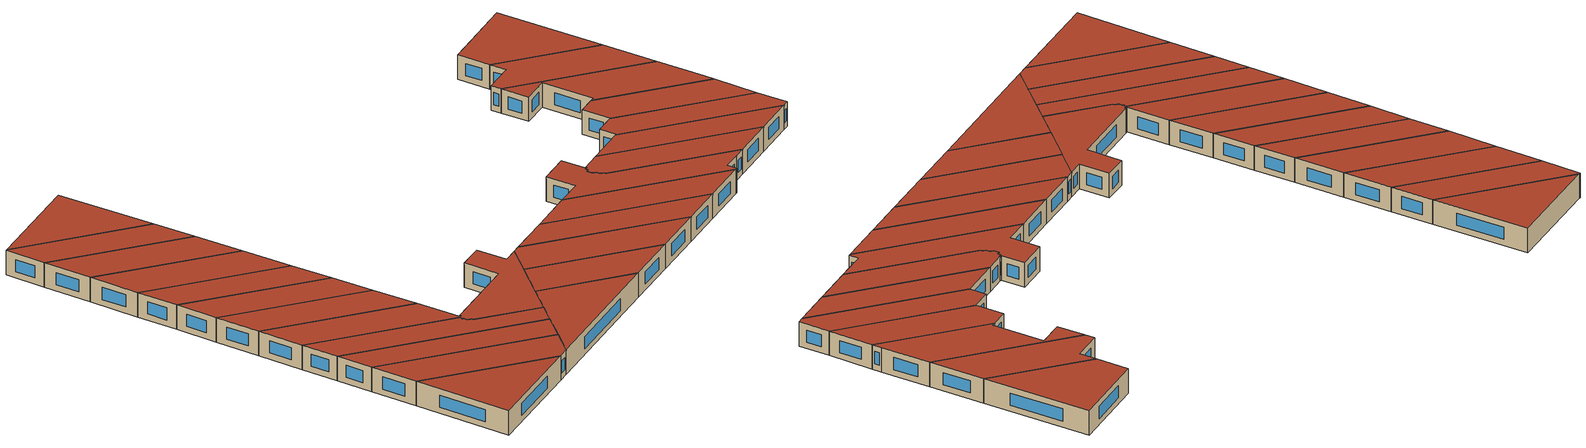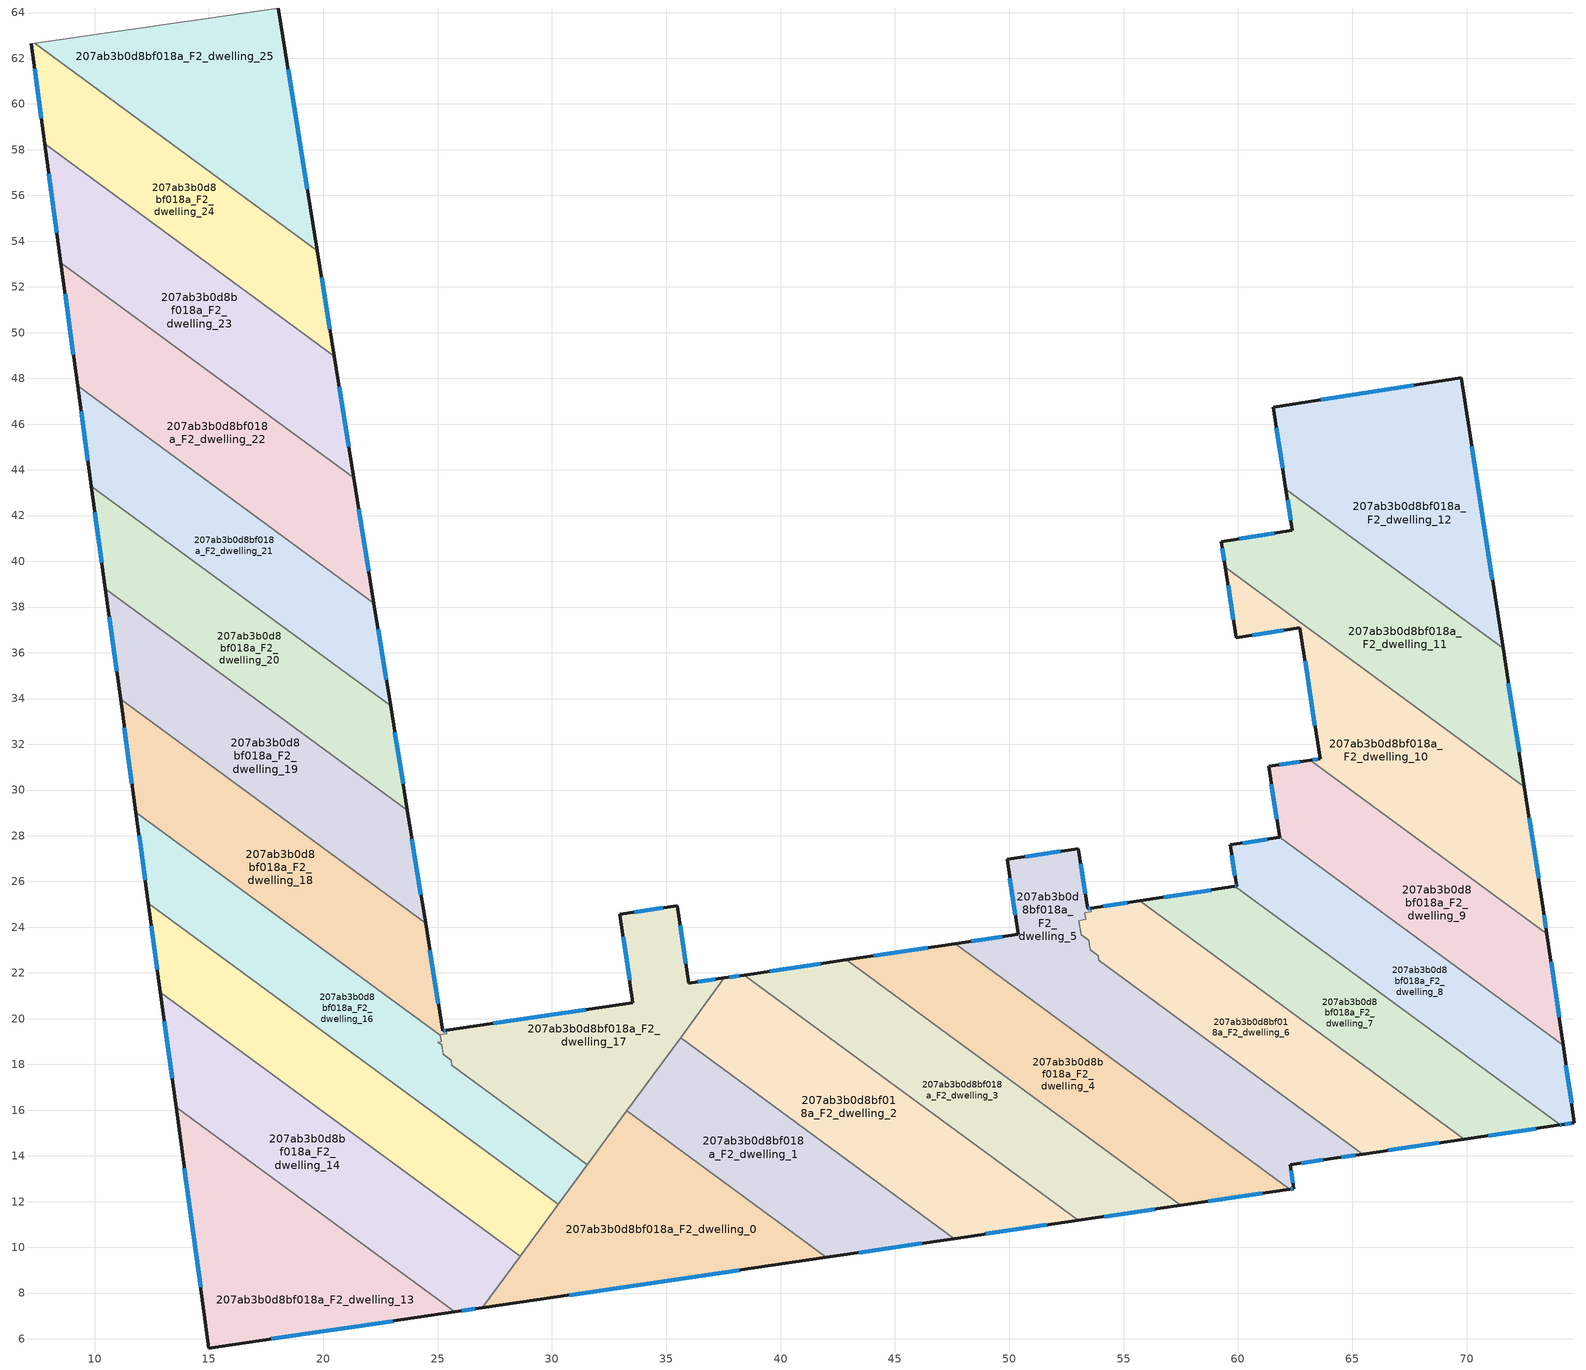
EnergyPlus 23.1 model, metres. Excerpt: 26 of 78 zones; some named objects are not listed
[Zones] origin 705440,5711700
207ab3b0d8bf018a_F2_dwelling_0
 floor to 207ab3b0d8bf018a_F1_dwelling_0 (EU_floor_Construction): 41.99,9.56 26.95,7.35 33.27,15.96 z6
 wall outside (EU_wall_Construction): 26.95,7.35 41.99,9.56 z6:9
 wall to 207ab3b0d8bf018a_F2_dwelling_1 (EU_wall_Construction): 41.99,9.56 33.27,15.96 z6:9
 wall to 207ab3b0d8bf018a_F2_dwelling_17 (EU_wall_Construction): 33.27,15.96 31.55,13.62 z6:9
 wall to 207ab3b0d8bf018a_F2_dwelling_14 (EU_wall_Construction): 28.61,9.62 26.95,7.35 z6:9
 wall to 207ab3b0d8bf018a_F2_dwelling_15 (EU_wall_Construction): 30.28,11.88 28.62,9.62 z6:9
 wall to 207ab3b0d8bf018a_F2_dwelling_16 (EU_wall_Construction): 31.55,13.62 30.28,11.88 z6:9
 window (EU_Window_Construction): 30.76,7.91 38.19,9 z6.76:8.24
 roof outside (EU_roof_Construction): 41.99,9.56 33.27,15.96 26.95,7.35 z9
207ab3b0d8bf018a_F2_dwelling_1
 floor to 207ab3b0d8bf018a_F1_dwelling_1 (EU_floor_Construction): 47.59,10.38 41.99,9.56 33.27,15.96 35.62,19.17 z6
 wall outside (EU_wall_Construction): 41.99,9.56 47.59,10.38 z6:9
 wall to 207ab3b0d8bf018a_F2_dwelling_2 (EU_wall_Construction): 47.59,10.38 35.62,19.17 z6:9
 wall to 207ab3b0d8bf018a_F2_dwelling_17 (EU_wall_Construction): 35.62,19.17 33.27,15.96 z6:9
 window (EU_Window_Construction): 43.41,9.77 46.18,10.18 z6.76:8.24
 roof outside (EU_roof_Construction): 47.59,10.38 35.62,19.17 33.27,15.96 41.99,9.56 z9
207ab3b0d8bf018a_F2_dwelling_10
 floor to 207ab3b0d8bf018a_F1_dwelling_10 (EU_floor_Construction): 72.53,30.14 73.35,24.79 73.51,23.71 63.17,31.3 63.59,31.37 62.71,37.1 59.92,36.66 59.45,39.74 z6
 wall outside (EU_wall_Construction): 59.45,39.74 59.92,36.66 62.71,37.1 63.59,31.37 63.17,31.3 / 73.51,23.71 73.35,24.79 72.53,30.14 z6:9
 wall to 207ab3b0d8bf018a_F2_dwelling_11 (EU_wall_Construction): 72.53,30.14 59.45,39.74 z6:9
 wall to 207ab3b0d8bf018a_F2_dwelling_9 (EU_wall_Construction): 63.17,31.3 73.51,23.71 z6:9
 window (EU_Window_Construction): 60.63,36.77 62.01,36.99 / 59.57,38.96 59.8,37.44 / 73.14,26.14 72.74,28.79 / 73.47,23.99 73.39,24.52 / 63.48,31.35 63.28,31.32 / 62.93,35.65 63.37,32.81 z6.76:8.24
 roof outside (EU_roof_Construction): 73.51,23.71 73.35,24.79 72.53,30.14 59.45,39.74 59.92,36.66 62.71,37.1 63.59,31.37 63.17,31.3 z9
207ab3b0d8bf018a_F2_dwelling_11
 floor to 207ab3b0d8bf018a_F1_dwelling_11 (EU_floor_Construction): 71.59,36.19 72.53,30.14 59.45,39.74 59.27,40.87 62.38,41.35 62.1,43.16 z6
 wall outside (EU_wall_Construction): 62.1,43.16 62.38,41.35 59.27,40.87 59.45,39.74 / 72.53,30.14 71.59,36.19 z6:9
 wall to 207ab3b0d8bf018a_F2_dwelling_12 (EU_wall_Construction): 71.59,36.19 62.1,43.16 z6:9
 window (EU_Window_Construction): 61.59,41.23 60.06,40.99 / 62.17,42.7 62.31,41.81 / 72.29,31.67 71.83,34.66 / 59.32,40.58 59.4,40.03 z6.76:8.24
 roof outside (EU_roof_Construction): 72.53,30.14 71.59,36.19 62.1,43.16 62.38,41.35 59.27,40.87 59.45,39.74 z9
207ab3b0d8bf018a_F2_dwelling_12
 floor to 207ab3b0d8bf018a_F1_dwelling_12 (EU_floor_Construction): 69.77,48.02 71.59,36.19 62.1,43.16 61.54,46.74 z6
 wall outside (EU_wall_Construction): 71.59,36.19 69.77,48.02 61.54,46.74 62.1,43.16 z6:9
 window (EU_Window_Construction): 67.69,47.69 63.62,47.06 / 71.13,39.18 70.23,45.03 / 61.68,45.83 61.96,44.06 z6.76:8.24
 roof outside (EU_roof_Construction): 71.59,36.19 69.77,48.02 61.54,46.74 62.1,43.16 z9
207ab3b0d8bf018a_F2_dwelling_13
 floor to 207ab3b0d8bf018a_F1_dwelling_13 (EU_floor_Construction): 25.76,7.18 15,5.6 13.56,16.13 z6
 wall outside (EU_wall_Construction): 13.56,16.13 15,5.6 25.76,7.18 z6:9
 wall to 207ab3b0d8bf018a_F2_dwelling_14 (EU_wall_Construction): 25.76,7.18 13.56,16.13 z6:9
 window (EU_Window_Construction): 17.72,6 23.04,6.78 / 13.93,13.46 14.64,8.26 z6.76:8.24
 roof outside (EU_roof_Construction): 25.76,7.18 13.56,16.13 15,5.6 z9
207ab3b0d8bf018a_F2_dwelling_14
 floor to 207ab3b0d8bf018a_F1_dwelling_14 (EU_floor_Construction): 28.61,9.62 26.95,7.35 25.76,7.18 13.56,16.13 12.88,21.17 z6
 wall outside (EU_wall_Construction): 25.76,7.18 26.95,7.35 / 12.88,21.17 13.56,16.13 z6:9
 wall to 207ab3b0d8bf018a_F2_dwelling_15 (EU_wall_Construction): 28.61,9.62 12.88,21.17 z6:9
 window (EU_Window_Construction): 26.06,7.22 26.65,7.31 / 13.05,19.89 13.39,17.4 z6.76:8.24
 roof outside (EU_roof_Construction): 26.95,7.35 28.61,9.62 12.88,21.17 13.56,16.13 25.76,7.18 z9
207ab3b0d8bf018a_F2_dwelling_15
 floor to 207ab3b0d8bf018a_F1_dwelling_15 (EU_floor_Construction): 30.28,11.88 28.61,9.62 12.88,21.17 12.35,25.04 z6
 wall outside (EU_wall_Construction): 12.35,25.04 12.88,21.17 z6:9
 wall to 207ab3b0d8bf018a_F2_dwelling_16 (EU_wall_Construction): 30.28,11.88 12.35,25.04 z6:9
 window (EU_Window_Construction): 12.48,24.06 12.74,22.15 z6.76:8.24
 roof outside (EU_roof_Construction): 28.61,9.62 30.28,11.88 12.35,25.04 12.88,21.17 z9
207ab3b0d8bf018a_F2_dwelling_16
 floor to 207ab3b0d8bf018a_F1_dwelling_16 (EU_floor_Construction): 25.11,19.27 25.15,19 25.01,18.98 25.17,18.86 25.2,18.71 25.24,18.43 25.59,18.18 25.62,17.97 31.55,13.62 30.28,11.88 12.35,25.04 11.81,29.03 z6
 wall outside (EU_wall_Construction): 11.81,29.03 12.35,25.04 z6:9
 wall to 207ab3b0d8bf018a_F2_dwelling_18 (EU_wall_Construction): 25.11,19.27 11.81,29.03 z6:9
 wall to 207ab3b0d8bf018a_F2_dwelling_17 (EU_wall_Construction): 31.55,13.62 25.62,17.97 25.59,18.18 25.24,18.43 25.2,18.71 25.17,18.86 25.01,18.98 25.15,19 25.11,19.27 z6:9
 window (EU_Window_Construction): 11.94,28.02 12.21,26.05 z6.76:8.24
 roof outside (EU_roof_Construction): 30.28,11.88 31.55,13.62 25.62,17.97 25.59,18.18 25.24,18.43 25.2,18.71 25.17,18.86 25.01,18.98 25.15,19 25.11,19.27 11.81,29.03 12.35,25.04 z9
207ab3b0d8bf018a_F2_dwelling_17
 floor to 207ab3b0d8bf018a_F1_dwelling_17 (EU_floor_Construction): 35.48,24.94 35.98,21.55 37.54,21.78 31.55,13.62 25.62,17.97 25.59,18.18 25.24,18.43 25.17,18.86 25.01,18.98 25.15,19 25.1,19.29 25.4,19.34 25.38,19.49 33.54,20.69 32.97,24.57 z6
 wall outside (EU_wall_Construction): 37.54,21.78 35.98,21.55 35.48,24.94 32.97,24.57 33.54,20.69 25.38,19.49 z6:9
 wall to 207ab3b0d8bf018a_F2_dwelling_18 (EU_wall_Construction): 25.38,19.49 25.4,19.34 25.1,19.29 25.11,19.27 z6:9
 wall to 207ab3b0d8bf018a_F2_dwelling_2 (EU_wall_Construction): 35.62,19.17 37.54,21.78 z6:9
 window (EU_Window_Construction): 37.15,21.72 36.38,21.61 / 31.48,20.39 27.44,19.79 / 33.12,23.59 33.4,21.67 / 34.84,24.84 33.6,24.66 / 35.85,22.41 35.6,24.08 z6.76:8.24
 roof outside (EU_roof_Construction): 31.55,13.62 37.54,21.78 35.98,21.55 35.48,24.94 32.97,24.57 33.54,20.69 25.38,19.49 25.4,19.34 25.1,19.29 25.15,19 25.01,18.98 25.17,18.86 25.24,18.43 25.59,18.18 25.62,17.97 z9
207ab3b0d8bf018a_F2_dwelling_18
 floor to 207ab3b0d8bf018a_F1_dwelling_18 (EU_floor_Construction): 24.47,24.17 25.23,19.46 25.38,19.49 25.4,19.34 25.1,19.29 25.11,19.27 11.81,29.03 11.13,33.96 z6
 wall outside (EU_wall_Construction): 25.38,19.49 25.23,19.46 24.47,24.17 / 11.13,33.96 11.81,29.03 z6:9
 wall to 207ab3b0d8bf018a_F2_dwelling_19 (EU_wall_Construction): 24.47,24.17 11.13,33.96 z6:9
 window (EU_Window_Construction): 25.04,20.66 24.66,22.98 / 25.34,19.48 25.27,19.47 / 11.3,32.71 11.64,30.28 z6.76:8.24
 roof outside (EU_roof_Construction): 25.4,19.34 25.38,19.49 25.23,19.46 24.47,24.17 11.13,33.96 11.81,29.03 25.11,19.27 25.1,19.29 z9
207ab3b0d8bf018a_F2_dwelling_19
 floor to 207ab3b0d8bf018a_F1_dwelling_19 (EU_floor_Construction): 23.68,29.11 24.47,24.17 11.13,33.96 10.47,38.8 z6
 wall outside (EU_wall_Construction): 24.47,24.17 23.68,29.11 / 10.47,38.8 11.13,33.96 z6:9
 wall to 207ab3b0d8bf018a_F2_dwelling_20 (EU_wall_Construction): 23.68,29.11 10.47,38.8 z6:9
 window (EU_Window_Construction): 24.27,25.42 23.88,27.86 / 10.64,37.57 10.97,35.18 z6.76:8.24
 roof outside (EU_roof_Construction): 24.47,24.17 23.68,29.11 10.47,38.8 11.13,33.96 z9
207ab3b0d8bf018a_F2_dwelling_2
 floor to 207ab3b0d8bf018a_F1_dwelling_2 (EU_floor_Construction): 53.02,11.18 47.59,10.38 35.62,19.17 37.54,21.78 38.4,21.91 z6
 wall outside (EU_wall_Construction): 38.4,21.91 37.54,21.78 / 47.59,10.38 53.02,11.18 z6:9
 wall to 207ab3b0d8bf018a_F2_dwelling_3 (EU_wall_Construction): 53.02,11.18 38.4,21.91 z6:9
 window (EU_Window_Construction): 38.18,21.88 37.76,21.81 / 48.96,10.59 51.65,10.98 z6.76:8.24
 roof outside (EU_roof_Construction): 53.02,11.18 38.4,21.91 37.54,21.78 35.62,19.17 47.59,10.38 z9
207ab3b0d8bf018a_F2_dwelling_20
 floor to 207ab3b0d8bf018a_F1_dwelling_20 (EU_floor_Construction): 22.94,33.68 23.68,29.11 10.47,38.8 9.86,43.28 z6
 wall outside (EU_wall_Construction): 9.86,43.28 10.47,38.8 / 23.68,29.11 22.94,33.68 z6:9
 wall to 207ab3b0d8bf018a_F2_dwelling_21 (EU_wall_Construction): 22.94,33.68 9.86,43.28 z6:9
 window (EU_Window_Construction): 10.02,42.15 10.32,39.93 / 23.49,30.27 23.13,32.52 z6.76:8.24
 roof outside (EU_roof_Construction): 23.68,29.11 22.94,33.68 9.86,43.28 10.47,38.8 z9
207ab3b0d8bf018a_F2_dwelling_21
 floor to 207ab3b0d8bf018a_F1_dwelling_21 (EU_floor_Construction): 22.22,38.17 22.94,33.68 9.86,43.28 9.26,47.68 z6
 wall outside (EU_wall_Construction): 22.94,33.68 22.22,38.17 / 9.26,47.68 9.86,43.28 z6:9
 wall to 207ab3b0d8bf018a_F2_dwelling_22 (EU_wall_Construction): 22.22,38.17 9.26,47.68 z6:9
 window (EU_Window_Construction): 22.76,34.82 22.4,37.04 / 9.41,46.57 9.71,44.39 z6.76:8.24
 roof outside (EU_roof_Construction): 22.94,33.68 22.22,38.17 9.26,47.68 9.86,43.28 z9
207ab3b0d8bf018a_F2_dwelling_22
 floor to 207ab3b0d8bf018a_F1_dwelling_22 (EU_floor_Construction): 21.33,43.66 22.22,38.17 9.26,47.68 8.53,53.06 z6
 wall outside (EU_wall_Construction): 8.53,53.06 9.26,47.68 / 22.22,38.17 21.33,43.66 z6:9
 wall to 207ab3b0d8bf018a_F2_dwelling_23 (EU_wall_Construction): 21.33,43.66 8.53,53.06 z6:9
 window (EU_Window_Construction): 8.71,51.7 9.08,49.04 / 21.99,39.56 21.56,42.28 z6.76:8.24
 roof outside (EU_roof_Construction): 22.22,38.17 21.33,43.66 8.53,53.06 9.26,47.68 z9
207ab3b0d8bf018a_F2_dwelling_23
 floor to 207ab3b0d8bf018a_F1_dwelling_23 (EU_floor_Construction): 20.48,48.98 21.33,43.66 8.53,53.06 7.82,58.27 z6
 wall outside (EU_wall_Construction): 7.82,58.27 8.53,53.06 / 21.33,43.66 20.48,48.98 z6:9
 wall to 207ab3b0d8bf018a_F2_dwelling_24 (EU_wall_Construction): 20.48,48.98 7.82,58.27 z6:9
 window (EU_Window_Construction): 8,56.95 8.35,54.38 / 21.12,45.01 20.7,47.63 z6.76:8.24
 roof outside (EU_roof_Construction): 21.33,43.66 20.48,48.98 7.82,58.27 8.53,53.06 z9
207ab3b0d8bf018a_F2_dwelling_24
 floor to 207ab3b0d8bf018a_F1_dwelling_24 (EU_floor_Construction): 19.74,53.59 20.48,48.98 7.82,58.27 7.22,62.63 7.38,62.66 z6
 wall outside (EU_wall_Construction): 20.48,48.98 19.74,53.59 / 7.22,62.63 7.82,58.27 z6:9
 wall adiabatic (EU_wall_Construction): 7.38,62.66 7.22,62.63 z6:9
 wall to 207ab3b0d8bf018a_F2_dwelling_25 (EU_wall_Construction): 19.74,53.59 7.38,62.66 z6:9
 window (EU_Window_Construction): 20.29,50.14 19.93,52.43 / 7.37,61.53 7.67,59.37 z6.76:8.24
 roof outside (EU_roof_Construction): 20.48,48.98 19.74,53.59 7.38,62.66 7.22,62.63 7.82,58.27 z9
207ab3b0d8bf018a_F2_dwelling_25
 floor to 207ab3b0d8bf018a_F1_dwelling_25 (EU_floor_Construction): 18.03,64.2 19.74,53.59 7.38,62.66 z6
 wall outside (EU_wall_Construction): 19.74,53.59 18.03,64.2 z6:9
 wall adiabatic (EU_wall_Construction): 18.03,64.2 7.38,62.66 z6:9
 window (EU_Window_Construction): 19.31,56.27 18.46,61.52 z6.76:8.24
 roof outside (EU_roof_Construction): 19.74,53.59 18.03,64.2 7.38,62.66 z9
207ab3b0d8bf018a_F2_dwelling_3
 floor to 207ab3b0d8bf018a_F1_dwelling_3 (EU_floor_Construction): 57.51,11.84 53.02,11.18 38.4,21.91 42.88,22.57 z6
 wall outside (EU_wall_Construction): 53.02,11.18 57.51,11.84 / 42.88,22.57 38.4,21.91 z6:9
 wall to 207ab3b0d8bf018a_F2_dwelling_4 (EU_wall_Construction): 57.51,11.84 42.88,22.57 z6:9
 window (EU_Window_Construction): 54.15,11.35 56.37,11.67 / 41.75,22.41 39.53,22.08 z6.76:8.24
 roof outside (EU_roof_Construction): 57.51,11.84 42.88,22.57 38.4,21.91 53.02,11.18 z9
207ab3b0d8bf018a_F2_dwelling_4
 floor to 207ab3b0d8bf018a_F1_dwelling_4 (EU_floor_Construction): 62.27,12.54 57.51,11.84 42.88,22.57 47.63,23.28 z6
 wall outside (EU_wall_Construction): 57.51,11.84 62.27,12.54 / 47.63,23.28 42.88,22.57 z6:9
 wall to 207ab3b0d8bf018a_F2_dwelling_5 (EU_wall_Construction): 62.27,12.54 47.63,23.28 z6:9
 window (EU_Window_Construction): 58.71,12.02 61.07,12.36 / 46.43,23.1 44.08,22.75 z6.76:8.24
 roof outside (EU_roof_Construction): 62.27,12.54 47.63,23.28 42.88,22.57 57.51,11.84 z9
207ab3b0d8bf018a_F2_dwelling_5
 floor to 207ab3b0d8bf018a_F1_dwelling_5 (EU_floor_Construction): 53.57,24.83 53.59,24.68 53.3,24.63 53.34,24.34 53.04,24.29 53.14,23.68 53.48,23.43 53.54,23.01 53.88,22.76 53.92,22.55 65.46,14.08 64.19,13.89 62.28,13.62 62.44,12.56 62.27,12.54 47.63,23.28 50.4,23.69 49.9,26.97 53.02,27.44 53.42,24.8 z6
 wall outside (EU_wall_Construction): 53.57,24.83 53.42,24.8 53.02,27.44 49.9,26.97 50.4,23.69 47.63,23.28 / 62.27,12.54 62.44,12.56 62.28,13.62 64.19,13.89 65.46,14.08 z6:9
 wall to 207ab3b0d8bf018a_F2_dwelling_6 (EU_wall_Construction): 65.46,14.08 53.92,22.55 53.88,22.76 53.54,23.01 53.48,23.43 53.14,23.68 53.04,24.29 53.34,24.34 53.3,24.63 53.59,24.68 53.57,24.83 z6:9
 window (EU_Window_Construction): 50.03,26.14 50.27,24.52 / 52.23,27.32 50.69,27.09 / 53.32,25.47 53.12,26.77 / 53.53,24.82 53.46,24.81 / 64.51,13.94 65.14,14.03 / 62.76,13.69 63.71,13.82 / 62.4,12.83 62.32,13.35 / 62.31,12.55 62.39,12.56 / 49.7,23.59 48.33,23.39 z6.76:8.24
 roof outside (EU_roof_Construction): 65.46,14.08 53.92,22.55 53.88,22.76 53.54,23.01 53.48,23.43 53.14,23.68 53.04,24.29 53.34,24.34 53.3,24.63 53.59,24.68 53.57,24.83 53.42,24.8 53.02,27.44 49.9,26.97 50.4,23.69 47.63,23.28 62.27,12.54 62.44,12.56 62.28,13.62 64.19,13.89 z9
207ab3b0d8bf018a_F2_dwelling_6
 floor to 207ab3b0d8bf018a_F1_dwelling_6 (EU_floor_Construction): 69.89,14.73 65.46,14.08 53.92,22.55 53.88,22.76 53.54,23.01 53.48,23.43 53.14,23.68 53.04,24.29 53.34,24.34 53.3,24.63 53.59,24.68 53.57,24.83 55.7,25.15 z6
 wall outside (EU_wall_Construction): 55.7,25.15 53.57,24.83 / 65.46,14.08 69.89,14.73 z6:9
 wall to 207ab3b0d8bf018a_F2_dwelling_7 (EU_wall_Construction): 69.89,14.73 55.7,25.15 z6:9
 window (EU_Window_Construction): 55.16,25.07 54.11,24.91 / 66.58,14.25 68.77,14.57 z6.76:8.24
 roof outside (EU_roof_Construction): 69.89,14.73 55.7,25.15 53.57,24.83 53.59,24.68 53.3,24.63 53.34,24.34 53.04,24.29 53.14,23.68 53.48,23.43 53.54,23.01 53.88,22.76 53.92,22.55 65.46,14.08 z9
207ab3b0d8bf018a_F2_dwelling_7
 floor to 207ab3b0d8bf018a_F1_dwelling_7 (EU_floor_Construction): 74.08,15.35 69.89,14.73 55.7,25.15 59.87,25.78 z6
 wall outside (EU_wall_Construction): 59.87,25.78 55.7,25.15 / 69.89,14.73 74.08,15.35 z6:9
 wall to 207ab3b0d8bf018a_F2_dwelling_8 (EU_wall_Construction): 74.08,15.35 59.87,25.78 z6:9
 window (EU_Window_Construction): 58.82,25.62 56.75,25.31 / 70.95,14.89 73.02,15.2 z6.76:8.24
 roof outside (EU_roof_Construction): 74.08,15.35 59.87,25.78 55.7,25.15 69.89,14.73 z9
207ab3b0d8bf018a_F2_dwelling_8
 floor to 207ab3b0d8bf018a_F1_dwelling_8 (EU_floor_Construction): 74.22,18.83 74.71,15.45 74.15,15.36 74.08,15.35 59.87,25.78 59.94,25.79 59.67,27.6 61.82,27.93 z6
 wall outside (EU_wall_Construction): 61.82,27.93 59.67,27.6 59.94,25.79 59.87,25.78 / 74.08,15.35 74.15,15.36 74.71,15.45 74.22,18.83 z6:9
 wall to 207ab3b0d8bf018a_F2_dwelling_9 (EU_wall_Construction): 74.22,18.83 61.82,27.93 z6:9
 window (EU_Window_Construction): 61.27,27.85 60.21,27.68 / 74.59,16.3 74.35,17.97 / 74.3,15.38 74.57,15.42 / 74.1,15.36 74.14,15.36 / 59.92,25.79 59.89,25.79 / 59.73,27.14 59.87,26.25 z6.76:8.24
 roof outside (EU_roof_Construction): 74.71,15.45 74.22,18.83 61.82,27.93 59.67,27.6 59.94,25.79 59.87,25.78 74.08,15.35 74.15,15.36 z9
207ab3b0d8bf018a_F2_dwelling_9
 floor to 207ab3b0d8bf018a_F1_dwelling_9 (EU_floor_Construction): 73.51,23.71 74.22,18.83 61.82,27.93 61.35,31.03 63.17,31.3 z6
 wall outside (EU_wall_Construction): 63.17,31.3 61.35,31.03 61.82,27.93 / 74.22,18.83 73.51,23.71 z6:9
 window (EU_Window_Construction): 61.47,30.25 61.7,28.71 / 62.71,31.23 61.81,31.1 / 74.04,20.06 73.69,22.48 z6.76:8.24
 roof outside (EU_roof_Construction): 74.22,18.83 73.51,23.71 63.17,31.3 61.35,31.03 61.82,27.93 z9
[Building]
EU S2 Campaign: North Axis=0; Terrain=City; Solar Distribution=FullExterior
[Site:Location]
London: Latitude=51.5; Longitude=-0.5; Time Zone=0; Elevation=25
[SizingPeriod:WeatherFileDays]
AnnualSizingPeriod: Begin Month=1; Begin Day of Month=1; End Month=12; End Day of Month=31; Day of Week for Start Day=Monday; Use Weather File Daylight Saving Period=No; Use Weather File Rain and Snow Indicators=No
[MATERIAL]
EU_InternalMass_Material: Roughness=MediumRough; Thickness=0.1; Conductivity=1; Density=1800; Specific Heat=900; Thermal Absorptance=0.9; Solar Absorptance=0.7; Visible Absorptance=0.7
[MATERIAL:NOMASS] Roughness=MediumRough; Thermal Absorptance=0.9; Solar Absorptance=0.7; Visible Absorptance=0.7
Name | Thermal Resistance
EU_wall_NoMass | 0.655885
EU_roof_NoMass | 2.70553
EU_floor_NoMass | 2.16442
[WINDOWMATERIAL:SIMPLEGLAZINGSYSTEM]
EU_Window_SimpleGlazing: UFactor=2.91071; Solar Heat Gain Coefficient=0.76; Visible Transmittance=0.76
[CONSTRUCTION]
EU_wall_Construction: EU_wall_NoMass
EU_roof_Construction: EU_roof_NoMass
EU_floor_Construction: EU_floor_NoMass
EU_Window_Construction: EU_Window_SimpleGlazing
EU_InternalMass_Construction: EU_InternalMass_Material
[ZONE] Type=1; Multiplier=1; Ceiling Height=autocalculate; Floor Area=autocalculate; Part of Total Floor Area=Yes
Name | Volume
207ab3b0d8bf018a_F2_dwelling_0 | 173.32
207ab3b0d8bf018a_F2_dwelling_1 | 153.036
207ab3b0d8bf018a_F2_dwelling_10 | 183.527
207ab3b0d8bf018a_F2_dwelling_11 | 178.338
207ab3b0d8bf018a_F2_dwelling_12 | 194.531
207ab3b0d8bf018a_F2_dwelling_13 | 173.325
207ab3b0d8bf018a_F2_dwelling_14 | 193.647
207ab3b0d8bf018a_F2_dwelling_15 | 176.166
207ab3b0d8bf018a_F2_dwelling_16 | 187.249
207ab3b0d8bf018a_F2_dwelling_17 | 164.152
207ab3b0d8bf018a_F2_dwelling_18 | 178.332
207ab3b0d8bf018a_F2_dwelling_19 | 173.366
207ab3b0d8bf018a_F2_dwelling_2 | 193.645
207ab3b0d8bf018a_F2_dwelling_20 | 158.97
207ab3b0d8bf018a_F2_dwelling_21 | 154.747
207ab3b0d8bf018a_F2_dwelling_22 | 187.066
207ab3b0d8bf018a_F2_dwelling_23 | 179.052
207ab3b0d8bf018a_F2_dwelling_24 | 153.836
207ab3b0d8bf018a_F2_dwelling_25 | 173.323
207ab3b0d8bf018a_F2_dwelling_3 | 173.315
207ab3b0d8bf018a_F2_dwelling_4 | 184.244
207ab3b0d8bf018a_F2_dwelling_5 | 191.914
207ab3b0d8bf018a_F2_dwelling_6 | 160.638
207ab3b0d8bf018a_F2_dwelling_7 | 157.442
207ab3b0d8bf018a_F2_dwelling_8 | 151.834
207ab3b0d8bf018a_F2_dwelling_9 | 157.537
[INTERNALMASS] Construction=EU_InternalMass_Construction
Name | Zone or ZoneList | Surface Area
207ab3b0d8bf018a_F2_dwelling_0_EU_InternalMass | 207ab3b0d8bf018a_F2_dwelling_0 | 57.7733
207ab3b0d8bf018a_F2_dwelling_1_EU_InternalMass | 207ab3b0d8bf018a_F2_dwelling_1 | 51.0119
207ab3b0d8bf018a_F2_dwelling_2_EU_InternalMass | 207ab3b0d8bf018a_F2_dwelling_2 | 64.5482
207ab3b0d8bf018a_F2_dwelling_3_EU_InternalMass | 207ab3b0d8bf018a_F2_dwelling_3 | 57.7717
207ab3b0d8bf018a_F2_dwelling_4_EU_InternalMass | 207ab3b0d8bf018a_F2_dwelling_4 | 61.4131
207ab3b0d8bf018a_F2_dwelling_5_EU_InternalMass | 207ab3b0d8bf018a_F2_dwelling_5 | 63.971
207ab3b0d8bf018a_F2_dwelling_6_EU_InternalMass | 207ab3b0d8bf018a_F2_dwelling_6 | 53.5451
207ab3b0d8bf018a_F2_dwelling_7_EU_InternalMass | 207ab3b0d8bf018a_F2_dwelling_7 | 52.4696
207ab3b0d8bf018a_F2_dwelling_8_EU_InternalMass | 207ab3b0d8bf018a_F2_dwelling_8 | 50.6204
207ab3b0d8bf018a_F2_dwelling_9_EU_InternalMass | 207ab3b0d8bf018a_F2_dwelling_9 | 52.5061
207ab3b0d8bf018a_F2_dwelling_10_EU_InternalMass | 207ab3b0d8bf018a_F2_dwelling_10 | 61.1782
207ab3b0d8bf018a_F2_dwelling_11_EU_InternalMass | 207ab3b0d8bf018a_F2_dwelling_11 | 59.4408
207ab3b0d8bf018a_F2_dwelling_12_EU_InternalMass | 207ab3b0d8bf018a_F2_dwelling_12 | 64.8443
207ab3b0d8bf018a_F2_dwelling_13_EU_InternalMass | 207ab3b0d8bf018a_F2_dwelling_13 | 57.7752
207ab3b0d8bf018a_F2_dwelling_14_EU_InternalMass | 207ab3b0d8bf018a_F2_dwelling_14 | 64.5481
207ab3b0d8bf018a_F2_dwelling_15_EU_InternalMass | 207ab3b0d8bf018a_F2_dwelling_15 | 58.7206
207ab3b0d8bf018a_F2_dwelling_16_EU_InternalMass | 207ab3b0d8bf018a_F2_dwelling_16 | 62.416
207ab3b0d8bf018a_F2_dwelling_17_EU_InternalMass | 207ab3b0d8bf018a_F2_dwelling_17 | 54.7148
207ab3b0d8bf018a_F2_dwelling_18_EU_InternalMass | 207ab3b0d8bf018a_F2_dwelling_18 | 59.4446
207ab3b0d8bf018a_F2_dwelling_19_EU_InternalMass | 207ab3b0d8bf018a_F2_dwelling_19 | 57.7896
207ab3b0d8bf018a_F2_dwelling_20_EU_InternalMass | 207ab3b0d8bf018a_F2_dwelling_20 | 52.9889
207ab3b0d8bf018a_F2_dwelling_21_EU_InternalMass | 207ab3b0d8bf018a_F2_dwelling_21 | 51.5816
207ab3b0d8bf018a_F2_dwelling_22_EU_InternalMass | 207ab3b0d8bf018a_F2_dwelling_22 | 62.3553
207ab3b0d8bf018a_F2_dwelling_23_EU_InternalMass | 207ab3b0d8bf018a_F2_dwelling_23 | 59.6837
207ab3b0d8bf018a_F2_dwelling_24_EU_InternalMass | 207ab3b0d8bf018a_F2_dwelling_24 | 51.2786
207ab3b0d8bf018a_F2_dwelling_25_EU_InternalMass | 207ab3b0d8bf018a_F2_dwelling_25 | 57.7746
[OTHEREQUIPMENT] Fuel Type=Electricity; Design Level Calculation Method=Watts/Area; Power per Zone Floor Area=1; Fraction Latent=0; Fraction Radiant=0; Fraction Lost=0; Carbon Dioxide Generation Rate=0; EndUse Subcategory=EU_Step8_InternalGains
Name | Zone or ZoneList or Space or SpaceList | Schedule
EU_Step8_InternalGain_207ab3b0d8bf018a_F2_dwelling_0_f000 | 207ab3b0d8bf018a_F2_dwelling_0 | EU_Step8_GainSchedule_207ab3b0d8bf018a_F2_dwelling_0_f000
EU_Step8_InternalGain_207ab3b0d8bf018a_F2_dwelling_1_f000 | 207ab3b0d8bf018a_F2_dwelling_1 | EU_Step8_GainSchedule_207ab3b0d8bf018a_F2_dwelling_1_f000
EU_Step8_InternalGain_207ab3b0d8bf018a_F2_dwelling_2_f000 | 207ab3b0d8bf018a_F2_dwelling_2 | EU_Step8_GainSchedule_207ab3b0d8bf018a_F2_dwelling_2_f000
EU_Step8_InternalGain_207ab3b0d8bf018a_F2_dwelling_3_f000 | 207ab3b0d8bf018a_F2_dwelling_3 | EU_Step8_GainSchedule_207ab3b0d8bf018a_F2_dwelling_3_f000
EU_Step8_InternalGain_207ab3b0d8bf018a_F2_dwelling_4_f000 | 207ab3b0d8bf018a_F2_dwelling_4 | EU_Step8_GainSchedule_207ab3b0d8bf018a_F2_dwelling_4_f000
EU_Step8_InternalGain_207ab3b0d8bf018a_F2_dwelling_5_f000 | 207ab3b0d8bf018a_F2_dwelling_5 | EU_Step8_GainSchedule_207ab3b0d8bf018a_F2_dwelling_5_f000
EU_Step8_InternalGain_207ab3b0d8bf018a_F2_dwelling_6_f000 | 207ab3b0d8bf018a_F2_dwelling_6 | EU_Step8_GainSchedule_207ab3b0d8bf018a_F2_dwelling_6_f000
EU_Step8_InternalGain_207ab3b0d8bf018a_F2_dwelling_7_f000 | 207ab3b0d8bf018a_F2_dwelling_7 | EU_Step8_GainSchedule_207ab3b0d8bf018a_F2_dwelling_7_f000
EU_Step8_InternalGain_207ab3b0d8bf018a_F2_dwelling_8_f000 | 207ab3b0d8bf018a_F2_dwelling_8 | EU_Step8_GainSchedule_207ab3b0d8bf018a_F2_dwelling_8_f000
EU_Step8_InternalGain_207ab3b0d8bf018a_F2_dwelling_9_f000 | 207ab3b0d8bf018a_F2_dwelling_9 | EU_Step8_GainSchedule_207ab3b0d8bf018a_F2_dwelling_9_f000
EU_Step8_InternalGain_207ab3b0d8bf018a_F2_dwelling_10_f000 | 207ab3b0d8bf018a_F2_dwelling_10 | EU_Step8_GainSchedule_207ab3b0d8bf018a_F2_dwelling_10_f000
EU_Step8_InternalGain_207ab3b0d8bf018a_F2_dwelling_11_f000 | 207ab3b0d8bf018a_F2_dwelling_11 | EU_Step8_GainSchedule_207ab3b0d8bf018a_F2_dwelling_11_f000
EU_Step8_InternalGain_207ab3b0d8bf018a_F2_dwelling_12_f000 | 207ab3b0d8bf018a_F2_dwelling_12 | EU_Step8_GainSchedule_207ab3b0d8bf018a_F2_dwelling_12_f000
EU_Step8_InternalGain_207ab3b0d8bf018a_F2_dwelling_13_f000 | 207ab3b0d8bf018a_F2_dwelling_13 | EU_Step8_GainSchedule_207ab3b0d8bf018a_F2_dwelling_13_f000
EU_Step8_InternalGain_207ab3b0d8bf018a_F2_dwelling_14_f000 | 207ab3b0d8bf018a_F2_dwelling_14 | EU_Step8_GainSchedule_207ab3b0d8bf018a_F2_dwelling_14_f000
EU_Step8_InternalGain_207ab3b0d8bf018a_F2_dwelling_15_f000 | 207ab3b0d8bf018a_F2_dwelling_15 | EU_Step8_GainSchedule_207ab3b0d8bf018a_F2_dwelling_15_f000
EU_Step8_InternalGain_207ab3b0d8bf018a_F2_dwelling_16_f000 | 207ab3b0d8bf018a_F2_dwelling_16 | EU_Step8_GainSchedule_207ab3b0d8bf018a_F2_dwelling_16_f000
EU_Step8_InternalGain_207ab3b0d8bf018a_F2_dwelling_17_f000 | 207ab3b0d8bf018a_F2_dwelling_17 | EU_Step8_GainSchedule_207ab3b0d8bf018a_F2_dwelling_17_f000
EU_Step8_InternalGain_207ab3b0d8bf018a_F2_dwelling_18_f000 | 207ab3b0d8bf018a_F2_dwelling_18 | EU_Step8_GainSchedule_207ab3b0d8bf018a_F2_dwelling_18_f000
EU_Step8_InternalGain_207ab3b0d8bf018a_F2_dwelling_19_f000 | 207ab3b0d8bf018a_F2_dwelling_19 | EU_Step8_GainSchedule_207ab3b0d8bf018a_F2_dwelling_19_f000
EU_Step8_InternalGain_207ab3b0d8bf018a_F2_dwelling_20_f000 | 207ab3b0d8bf018a_F2_dwelling_20 | EU_Step8_GainSchedule_207ab3b0d8bf018a_F2_dwelling_20_f000
EU_Step8_InternalGain_207ab3b0d8bf018a_F2_dwelling_21_f000 | 207ab3b0d8bf018a_F2_dwelling_21 | EU_Step8_GainSchedule_207ab3b0d8bf018a_F2_dwelling_21_f000
EU_Step8_InternalGain_207ab3b0d8bf018a_F2_dwelling_22_f000 | 207ab3b0d8bf018a_F2_dwelling_22 | EU_Step8_GainSchedule_207ab3b0d8bf018a_F2_dwelling_22_f000
EU_Step8_InternalGain_207ab3b0d8bf018a_F2_dwelling_23_f000 | 207ab3b0d8bf018a_F2_dwelling_23 | EU_Step8_GainSchedule_207ab3b0d8bf018a_F2_dwelling_23_f000
EU_Step8_InternalGain_207ab3b0d8bf018a_F2_dwelling_24_f000 | 207ab3b0d8bf018a_F2_dwelling_24 | EU_Step8_GainSchedule_207ab3b0d8bf018a_F2_dwelling_24_f000
EU_Step8_InternalGain_207ab3b0d8bf018a_F2_dwelling_25_f000 | 207ab3b0d8bf018a_F2_dwelling_25 | EU_Step8_GainSchedule_207ab3b0d8bf018a_F2_dwelling_25_f000
[ZONEVENTILATION:DESIGNFLOWRATE] Schedule=EU_AlwaysOn; Design Flow Rate Calculation Method=AirChanges/Hour; Air Changes per Hour=0.462017; Ventilation Type=Natural; Fan Pressure Rise=0; Fan Total Efficiency=1; Constant Term Coefficient=1; Temperature Term Coefficient=0; Velocity Term Coefficient=0; Velocity Squared Term Coefficient=0; Minimum Indoor Temperature=-100; Maximum Indoor Temperature=100; Delta Temperature=-100; Minimum Outdoor Temperature=-100; Maximum Outdoor Temperature=100; Maximum Wind Speed=40
Name | Zone or ZoneList or Space or SpaceList
EU_ConstantAir_207ab3b0d8bf018a_F2_dwelling_0 | 207ab3b0d8bf018a_F2_dwelling_0
EU_ConstantAir_207ab3b0d8bf018a_F2_dwelling_1 | 207ab3b0d8bf018a_F2_dwelling_1
EU_ConstantAir_207ab3b0d8bf018a_F2_dwelling_2 | 207ab3b0d8bf018a_F2_dwelling_2
EU_ConstantAir_207ab3b0d8bf018a_F2_dwelling_3 | 207ab3b0d8bf018a_F2_dwelling_3
EU_ConstantAir_207ab3b0d8bf018a_F2_dwelling_4 | 207ab3b0d8bf018a_F2_dwelling_4
EU_ConstantAir_207ab3b0d8bf018a_F2_dwelling_5 | 207ab3b0d8bf018a_F2_dwelling_5
EU_ConstantAir_207ab3b0d8bf018a_F2_dwelling_6 | 207ab3b0d8bf018a_F2_dwelling_6
EU_ConstantAir_207ab3b0d8bf018a_F2_dwelling_7 | 207ab3b0d8bf018a_F2_dwelling_7
EU_ConstantAir_207ab3b0d8bf018a_F2_dwelling_8 | 207ab3b0d8bf018a_F2_dwelling_8
EU_ConstantAir_207ab3b0d8bf018a_F2_dwelling_9 | 207ab3b0d8bf018a_F2_dwelling_9
EU_ConstantAir_207ab3b0d8bf018a_F2_dwelling_10 | 207ab3b0d8bf018a_F2_dwelling_10
EU_ConstantAir_207ab3b0d8bf018a_F2_dwelling_11 | 207ab3b0d8bf018a_F2_dwelling_11
EU_ConstantAir_207ab3b0d8bf018a_F2_dwelling_12 | 207ab3b0d8bf018a_F2_dwelling_12
EU_ConstantAir_207ab3b0d8bf018a_F2_dwelling_13 | 207ab3b0d8bf018a_F2_dwelling_13
EU_ConstantAir_207ab3b0d8bf018a_F2_dwelling_14 | 207ab3b0d8bf018a_F2_dwelling_14
EU_ConstantAir_207ab3b0d8bf018a_F2_dwelling_15 | 207ab3b0d8bf018a_F2_dwelling_15
EU_ConstantAir_207ab3b0d8bf018a_F2_dwelling_16 | 207ab3b0d8bf018a_F2_dwelling_16
EU_ConstantAir_207ab3b0d8bf018a_F2_dwelling_17 | 207ab3b0d8bf018a_F2_dwelling_17
EU_ConstantAir_207ab3b0d8bf018a_F2_dwelling_18 | 207ab3b0d8bf018a_F2_dwelling_18
EU_ConstantAir_207ab3b0d8bf018a_F2_dwelling_19 | 207ab3b0d8bf018a_F2_dwelling_19
EU_ConstantAir_207ab3b0d8bf018a_F2_dwelling_20 | 207ab3b0d8bf018a_F2_dwelling_20
EU_ConstantAir_207ab3b0d8bf018a_F2_dwelling_21 | 207ab3b0d8bf018a_F2_dwelling_21
EU_ConstantAir_207ab3b0d8bf018a_F2_dwelling_22 | 207ab3b0d8bf018a_F2_dwelling_22
EU_ConstantAir_207ab3b0d8bf018a_F2_dwelling_23 | 207ab3b0d8bf018a_F2_dwelling_23
EU_ConstantAir_207ab3b0d8bf018a_F2_dwelling_24 | 207ab3b0d8bf018a_F2_dwelling_24
EU_ConstantAir_207ab3b0d8bf018a_F2_dwelling_25 | 207ab3b0d8bf018a_F2_dwelling_25
[HVACTEMPLATE:ZONE:IDEALLOADSAIRSYSTEM] System Availability Schedule=EU_AlwaysOn; Maximum Heating Supply Air Temperature=50; Minimum Cooling Supply Air Temperature=13; Maximum Heating Supply Air Humidity Ratio=0.0156; Minimum Cooling Supply Air Humidity Ratio=0.0077; Heating Limit=NoLimit; Cooling Limit=NoLimit; Heating Availability Schedule=EU_AlwaysOn; Cooling Availability Schedule=EU_CoolingOff; Dehumidification Control Type=ConstantSensibleHeatRatio; Cooling Sensible Heat Ratio=0.7; Dehumidification Setpoint=60; Humidification Control Type=None; Humidification Setpoint=30; Outdoor Air Method=None; Outdoor Air Flow Rate per Person=0.00944; Outdoor Air Flow Rate per Zone Floor Area=0; Outdoor Air Flow Rate per Zone=0; Demand Controlled Ventilation Type=None; Outdoor Air Economizer Type=NoEconomizer; Heat Recovery Type=None; Sensible Heat Recovery Effectiveness=0.7; Latent Heat Recovery Effectiveness=0.65
Name | Template Thermostat
207ab3b0d8bf018a_F2_dwelling_0 | EU_HeatOnly_207ab3b0d8bf018a_F2_dwelling_0
207ab3b0d8bf018a_F2_dwelling_1 | EU_HeatOnly_207ab3b0d8bf018a_F2_dwelling_1
207ab3b0d8bf018a_F2_dwelling_2 | EU_HeatOnly_207ab3b0d8bf018a_F2_dwelling_2
207ab3b0d8bf018a_F2_dwelling_3 | EU_HeatOnly_207ab3b0d8bf018a_F2_dwelling_3
207ab3b0d8bf018a_F2_dwelling_4 | EU_HeatOnly_207ab3b0d8bf018a_F2_dwelling_4
207ab3b0d8bf018a_F2_dwelling_5 | EU_HeatOnly_207ab3b0d8bf018a_F2_dwelling_5
207ab3b0d8bf018a_F2_dwelling_6 | EU_HeatOnly_207ab3b0d8bf018a_F2_dwelling_6
207ab3b0d8bf018a_F2_dwelling_7 | EU_HeatOnly_207ab3b0d8bf018a_F2_dwelling_7
207ab3b0d8bf018a_F2_dwelling_8 | EU_HeatOnly_207ab3b0d8bf018a_F2_dwelling_8
207ab3b0d8bf018a_F2_dwelling_9 | EU_HeatOnly_207ab3b0d8bf018a_F2_dwelling_9
207ab3b0d8bf018a_F2_dwelling_10 | EU_HeatOnly_207ab3b0d8bf018a_F2_dwelling_10
207ab3b0d8bf018a_F2_dwelling_11 | EU_HeatOnly_207ab3b0d8bf018a_F2_dwelling_11
207ab3b0d8bf018a_F2_dwelling_12 | EU_HeatOnly_207ab3b0d8bf018a_F2_dwelling_12
207ab3b0d8bf018a_F2_dwelling_13 | EU_HeatOnly_207ab3b0d8bf018a_F2_dwelling_13
207ab3b0d8bf018a_F2_dwelling_14 | EU_HeatOnly_207ab3b0d8bf018a_F2_dwelling_14
207ab3b0d8bf018a_F2_dwelling_15 | EU_HeatOnly_207ab3b0d8bf018a_F2_dwelling_15
207ab3b0d8bf018a_F2_dwelling_16 | EU_HeatOnly_207ab3b0d8bf018a_F2_dwelling_16
207ab3b0d8bf018a_F2_dwelling_17 | EU_HeatOnly_207ab3b0d8bf018a_F2_dwelling_17
207ab3b0d8bf018a_F2_dwelling_18 | EU_HeatOnly_207ab3b0d8bf018a_F2_dwelling_18
207ab3b0d8bf018a_F2_dwelling_19 | EU_HeatOnly_207ab3b0d8bf018a_F2_dwelling_19
207ab3b0d8bf018a_F2_dwelling_20 | EU_HeatOnly_207ab3b0d8bf018a_F2_dwelling_20
207ab3b0d8bf018a_F2_dwelling_21 | EU_HeatOnly_207ab3b0d8bf018a_F2_dwelling_21
207ab3b0d8bf018a_F2_dwelling_22 | EU_HeatOnly_207ab3b0d8bf018a_F2_dwelling_22
207ab3b0d8bf018a_F2_dwelling_23 | EU_HeatOnly_207ab3b0d8bf018a_F2_dwelling_23
207ab3b0d8bf018a_F2_dwelling_24 | EU_HeatOnly_207ab3b0d8bf018a_F2_dwelling_24
207ab3b0d8bf018a_F2_dwelling_25 | EU_HeatOnly_207ab3b0d8bf018a_F2_dwelling_25
[SIZING:ZONE] Zone Cooling Design Supply Air Temperature Input Method=SupplyAirTemperature; Zone Cooling Design Supply Air Temperature=13; Zone Heating Design Supply Air Temperature Input Method=SupplyAirTemperature; Zone Heating Design Supply Air Temperature=50; Zone Cooling Design Supply Air Humidity Ratio=0.008; Zone Heating Design Supply Air Humidity Ratio=0.008; Cooling Design Air Flow Method=DesignDay; Cooling Design Air Flow Rate=0; Cooling Minimum Air Flow per Zone Floor Area=0.000762; Cooling Minimum Air Flow=0; Cooling Minimum Air Flow Fraction=0.2; Heating Design Air Flow Method=DesignDay; Heating Design Air Flow Rate=0; Heating Maximum Air Flow per Zone Floor Area=0.002032; Heating Maximum Air Flow=0.141576; Heating Maximum Air Flow Fraction=0.3; Account for Dedicated Outdoor Air System=No; Dedicated Outdoor Air System Control Strategy=NeutralSupplyAir; Dedicated Outdoor Air Low Setpoint Temperature for Design=autosize; Dedicated Outdoor Air High Setpoint Temperature for Design=autosize; Zone Load Sizing Method=Sensible Load Only No Latent Load; Zone Latent Cooling Design Supply Air Humidity Ratio Input Method=HumidityRatioDifference; Zone Cooling Design Supply Air Humidity Ratio Difference=0.005; Zone Latent Heating Design Supply Air Humidity Ratio Input Method=HumidityRatioDifference; Zone Humidification Design Supply Air Humidity Ratio Difference=0.005
207ab3b0d8bf018a_F2_dwelling_0; 207ab3b0d8bf018a_F2_dwelling_1; 207ab3b0d8bf018a_F2_dwelling_2; 207ab3b0d8bf018a_F2_dwelling_3; 207ab3b0d8bf018a_F2_dwelling_4; 207ab3b0d8bf018a_F2_dwelling_5; 207ab3b0d8bf018a_F2_dwelling_6; 207ab3b0d8bf018a_F2_dwelling_7; 207ab3b0d8bf018a_F2_dwelling_8; 207ab3b0d8bf018a_F2_dwelling_9; 207ab3b0d8bf018a_F2_dwelling_10; 207ab3b0d8bf018a_F2_dwelling_11; 207ab3b0d8bf018a_F2_dwelling_12; 207ab3b0d8bf018a_F2_dwelling_13; 207ab3b0d8bf018a_F2_dwelling_14; 207ab3b0d8bf018a_F2_dwelling_15; 207ab3b0d8bf018a_F2_dwelling_16; 207ab3b0d8bf018a_F2_dwelling_17; 207ab3b0d8bf018a_F2_dwelling_18; 207ab3b0d8bf018a_F2_dwelling_19; 207ab3b0d8bf018a_F2_dwelling_20; 207ab3b0d8bf018a_F2_dwelling_21; 207ab3b0d8bf018a_F2_dwelling_22; 207ab3b0d8bf018a_F2_dwelling_23; 207ab3b0d8bf018a_F2_dwelling_24; 207ab3b0d8bf018a_F2_dwelling_25
[SCHEDULE:CONSTANT]
Name | Hourly Value
EU_AlwaysOn | 1
EU_CoolingOff | 0
[SCHEDULE:FILE] Column Number=1; Rows to Skip at Top=0; Number of Hours of Data=8760; Column Separator=Comma; Interpolate to Timestep=No; Minutes per Item=60; Adjust Schedule for Daylight Savings=Yes
Name | File
EU_Step8_GainSchedule_207ab3b0d8bf018a_F2_dwelling_0_f000 | ../../schedules/207ab3b0d8bf018a/207ab3b0d8bf018a_F2_dwelling_0_f000_gain.csv
EU_Step8_GainSchedule_207ab3b0d8bf018a_F2_dwelling_1_f000 | ../../schedules/207ab3b0d8bf018a/207ab3b0d8bf018a_F2_dwelling_1_f000_gain.csv
EU_Step8_GainSchedule_207ab3b0d8bf018a_F2_dwelling_2_f000 | ../../schedules/207ab3b0d8bf018a/207ab3b0d8bf018a_F2_dwelling_2_f000_gain.csv
EU_Step8_GainSchedule_207ab3b0d8bf018a_F2_dwelling_3_f000 | ../../schedules/207ab3b0d8bf018a/207ab3b0d8bf018a_F2_dwelling_3_f000_gain.csv
EU_Step8_GainSchedule_207ab3b0d8bf018a_F2_dwelling_4_f000 | ../../schedules/207ab3b0d8bf018a/207ab3b0d8bf018a_F2_dwelling_4_f000_gain.csv
EU_Step8_GainSchedule_207ab3b0d8bf018a_F2_dwelling_5_f000 | ../../schedules/207ab3b0d8bf018a/207ab3b0d8bf018a_F2_dwelling_5_f000_gain.csv
EU_Step8_GainSchedule_207ab3b0d8bf018a_F2_dwelling_6_f000 | ../../schedules/207ab3b0d8bf018a/207ab3b0d8bf018a_F2_dwelling_6_f000_gain.csv
EU_Step8_GainSchedule_207ab3b0d8bf018a_F2_dwelling_7_f000 | ../../schedules/207ab3b0d8bf018a/207ab3b0d8bf018a_F2_dwelling_7_f000_gain.csv
EU_Step8_GainSchedule_207ab3b0d8bf018a_F2_dwelling_8_f000 | ../../schedules/207ab3b0d8bf018a/207ab3b0d8bf018a_F2_dwelling_8_f000_gain.csv
EU_Step8_GainSchedule_207ab3b0d8bf018a_F2_dwelling_9_f000 | ../../schedules/207ab3b0d8bf018a/207ab3b0d8bf018a_F2_dwelling_9_f000_gain.csv
EU_Step8_GainSchedule_207ab3b0d8bf018a_F2_dwelling_10_f000 | ../../schedules/207ab3b0d8bf018a/207ab3b0d8bf018a_F2_dwelling_10_f000_gain.csv
EU_Step8_GainSchedule_207ab3b0d8bf018a_F2_dwelling_11_f000 | ../../schedules/207ab3b0d8bf018a/207ab3b0d8bf018a_F2_dwelling_11_f000_gain.csv
EU_Step8_GainSchedule_207ab3b0d8bf018a_F2_dwelling_12_f000 | ../../schedules/207ab3b0d8bf018a/207ab3b0d8bf018a_F2_dwelling_12_f000_gain.csv
EU_Step8_GainSchedule_207ab3b0d8bf018a_F2_dwelling_13_f000 | ../../schedules/207ab3b0d8bf018a/207ab3b0d8bf018a_F2_dwelling_13_f000_gain.csv
EU_Step8_GainSchedule_207ab3b0d8bf018a_F2_dwelling_14_f000 | ../../schedules/207ab3b0d8bf018a/207ab3b0d8bf018a_F2_dwelling_14_f000_gain.csv
EU_Step8_GainSchedule_207ab3b0d8bf018a_F2_dwelling_15_f000 | ../../schedules/207ab3b0d8bf018a/207ab3b0d8bf018a_F2_dwelling_15_f000_gain.csv
EU_Step8_GainSchedule_207ab3b0d8bf018a_F2_dwelling_16_f000 | ../../schedules/207ab3b0d8bf018a/207ab3b0d8bf018a_F2_dwelling_16_f000_gain.csv
EU_Step8_GainSchedule_207ab3b0d8bf018a_F2_dwelling_17_f000 | ../../schedules/207ab3b0d8bf018a/207ab3b0d8bf018a_F2_dwelling_17_f000_gain.csv
EU_Step8_GainSchedule_207ab3b0d8bf018a_F2_dwelling_18_f000 | ../../schedules/207ab3b0d8bf018a/207ab3b0d8bf018a_F2_dwelling_18_f000_gain.csv
EU_Step8_GainSchedule_207ab3b0d8bf018a_F2_dwelling_19_f000 | ../../schedules/207ab3b0d8bf018a/207ab3b0d8bf018a_F2_dwelling_19_f000_gain.csv
EU_Step8_GainSchedule_207ab3b0d8bf018a_F2_dwelling_20_f000 | ../../schedules/207ab3b0d8bf018a/207ab3b0d8bf018a_F2_dwelling_20_f000_gain.csv
EU_Step8_GainSchedule_207ab3b0d8bf018a_F2_dwelling_21_f000 | ../../schedules/207ab3b0d8bf018a/207ab3b0d8bf018a_F2_dwelling_21_f000_gain.csv
EU_Step8_GainSchedule_207ab3b0d8bf018a_F2_dwelling_22_f000 | ../../schedules/207ab3b0d8bf018a/207ab3b0d8bf018a_F2_dwelling_22_f000_gain.csv
EU_Step8_GainSchedule_207ab3b0d8bf018a_F2_dwelling_23_f000 | ../../schedules/207ab3b0d8bf018a/207ab3b0d8bf018a_F2_dwelling_23_f000_gain.csv
EU_Step8_GainSchedule_207ab3b0d8bf018a_F2_dwelling_24_f000 | ../../schedules/207ab3b0d8bf018a/207ab3b0d8bf018a_F2_dwelling_24_f000_gain.csv
EU_Step8_GainSchedule_207ab3b0d8bf018a_F2_dwelling_25_f000 | ../../schedules/207ab3b0d8bf018a/207ab3b0d8bf018a_F2_dwelling_25_f000_gain.csv
